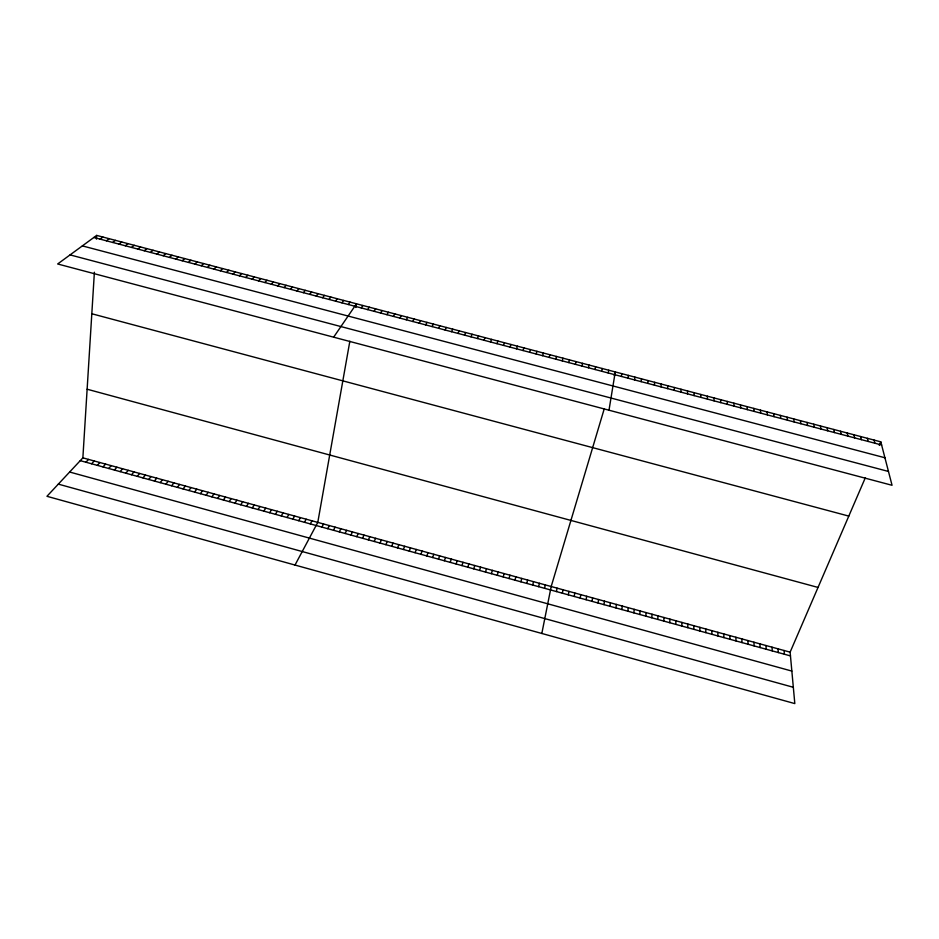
<?xml version="1.0" encoding="UTF-8"?>
<svg xmlns="http://www.w3.org/2000/svg" width="939" height="939" viewBox="0 0 939 939"><rect width="100%" height="100%" fill="white"/><g stroke="black" fill="none" stroke-linecap="round" stroke-linejoin="round"><path stroke-width="1.41" d="M705.835 632.64L705.846 629.001M707.396 399.098L707.407 396.199M699.813 630.985L699.86 627.358M700.752 397.35L700.799 394.462M693.792 629.33L693.874 625.714M694.121 395.601L694.191 392.725M687.782 627.675L687.888 624.071M681.784 626.02L681.902 622.428M687.477 393.852L687.594 390.976M675.775 624.376L675.927 620.785M680.857 392.103L680.998 389.239M669.777 622.721L669.953 619.141M663.779 621.078L663.979 617.498M674.225 390.366L674.402 387.514M865.265 477.904L790.122 652.159L794.817 703.593L46.95 496.297L82.867 457.856L94.393 272.228M96.447 239.14L96.67 235.407L880.805 441.846L892.05 485.287L57.666 263.976L96.67 235.407M657.781 619.423L658.016 615.867M651.795 617.78L652.042 614.223M667.606 388.617L667.817 385.776M645.809 616.137L646.091 612.592M660.997 386.88L661.232 384.039M639.823 614.493L640.128 610.949M633.848 612.85L634.177 609.317M654.377 385.131L654.647 382.302M627.874 611.207L628.226 607.674M647.769 383.394L648.074 380.577M621.9 609.564L622.275 606.042M615.925 607.92L616.336 604.411M641.173 381.657L641.501 378.851M609.963 606.277L610.397 602.779M634.576 379.919L634.928 377.114M604 604.646L604.458 601.148M598.049 603.002L598.53 599.516M627.98 378.182L628.367 375.389M592.086 601.371L592.591 597.897M621.383 376.445L621.806 373.663M586.136 599.728L586.675 596.265M580.196 598.096L580.748 594.633M609 410.214L615.256 371.938L614.176 375.541M574.245 596.465L574.832 593.014M568.306 594.833L568.917 591.382M608.214 372.971L608.707 370.212M349.848 341.209L317.781 522.389L295.01 565.055M355.822 307.476L356.48 303.802L333.65 337.171M562.367 593.202L563.001 589.762M601.641 371.245L602.157 368.487M556.44 591.57L557.097 588.143M595.068 369.508L595.608 366.762M541.826 633.473L551.193 586.511L604.282 408.688M544.573 588.307L545.289 584.891M588.495 367.783L589.07 365.048M538.657 586.675L539.385 583.272M532.73 585.056L533.493 581.652M581.934 366.046L582.544 363.323M526.814 583.424L527.601 580.032M575.372 364.32L576.006 361.609M520.91 581.804L521.708 578.412M514.995 580.173L515.828 576.804M568.823 362.595L569.48 359.883M509.091 578.553L509.947 575.184M562.261 360.869L562.966 358.17M503.187 576.933L504.067 573.576M555.712 359.144L556.451 356.456M497.294 575.302L498.198 571.957M491.39 573.682L492.329 570.349M549.174 357.419L549.937 354.742M485.498 572.062L486.461 568.729M542.636 355.693L543.423 353.029M479.618 570.442L480.592 567.121M473.726 568.834L474.735 565.513M536.099 353.98L536.92 351.315M467.845 567.215L468.878 563.905M461.965 565.595L463.021 562.297M529.573 352.254L530.418 349.601M456.096 563.987L457.176 560.689M523.046 350.54L523.927 347.888M450.227 562.367L451.33 559.081M444.358 560.759L445.485 557.473M516.52 348.815L517.436 346.186M438.49 559.139L439.64 555.876M510.006 347.101L510.945 344.472M432.633 557.531L433.806 554.268M426.776 555.923L427.973 552.66M503.492 345.388L504.454 342.77M420.918 554.315L422.139 551.064M496.977 343.674L497.975 341.057M415.061 552.707L416.317 549.468M409.216 551.099L410.496 547.86M490.475 341.96L491.508 339.355M403.371 549.491L404.674 546.263M483.972 340.247L485.029 337.653M397.537 547.883L398.852 544.667M391.692 546.275L393.042 543.071M477.47 338.533L478.561 335.951M385.859 544.679L387.232 541.474M879.28 445.391L880.805 441.846M470.979 336.819L472.106 334.249M380.025 543.071L381.422 539.878M374.203 541.474L375.623 538.282M464.488 335.117L465.638 332.547M368.381 539.866L369.825 536.685M458.009 333.404L459.194 330.845M362.56 538.27L364.027 535.101M356.738 536.674L358.228 533.505M451.53 331.702L452.739 329.155M350.928 535.066L352.442 531.92M445.051 329.988L446.295 327.453M345.118 533.469L346.655 530.324M339.308 531.873L340.88 528.739M438.583 328.286L439.851 325.751M333.509 530.277L335.094 527.155M327.711 528.692L329.319 525.558M432.116 326.584L433.407 324.061M321.913 527.096L323.544 523.974M425.649 324.882L426.975 322.37M310.293 523.903L311.983 520.805M419.193 323.18L420.543 320.68M304.482 522.307L306.184 519.208M412.737 321.478L414.122 318.978M298.672 520.699L300.398 517.612M292.862 519.103L294.611 516.027M406.282 319.776L407.702 317.288M287.052 517.506L288.836 514.443M399.838 318.086L401.282 315.598M281.254 515.922L283.05 512.847M393.394 316.384L394.873 313.919M275.444 514.326L277.275 511.262M269.657 512.729L271.5 509.677M386.95 314.694L388.464 312.229M263.859 511.133L265.737 508.093M380.518 312.992L382.056 310.539M258.072 509.548L259.962 506.508M252.286 507.952L254.211 504.924M374.086 311.302L375.659 308.861M246.499 506.367L248.448 503.339M240.724 504.771L242.685 501.766M367.665 309.612L369.262 307.17M234.95 503.187L236.933 500.182M361.233 307.91L362.865 305.492M229.175 501.602L231.194 498.597M223.4 500.018L225.442 497.024M217.637 498.433L219.703 495.452M348.369 304.529L350.059 302.112M211.874 496.848L213.963 493.867M341.925 302.828L343.639 300.433M206.111 495.264L208.223 492.294M200.359 493.679L202.495 490.721M335.493 301.137L337.23 298.743M194.608 492.095L196.767 489.149M188.856 490.522L191.04 487.576M329.061 299.435L330.833 297.053M183.105 488.937L185.312 486.003M322.629 297.745L324.424 295.374M177.365 487.353L179.595 484.43M171.626 485.78L173.879 482.857M316.197 296.055L318.028 293.684M165.886 484.207L168.163 481.284M309.776 294.365L311.631 292.006M160.158 482.623L162.459 479.723M154.43 481.05L156.754 478.151M303.356 292.675L305.245 290.315M148.702 479.477L151.05 476.589M296.947 290.984L298.86 288.637M142.986 477.904L145.345 475.017M137.258 476.331L139.653 473.456M290.538 289.294L292.475 286.958M131.542 474.758L133.96 471.894M284.13 287.604L286.102 285.28M125.826 473.186L128.267 470.333M120.122 471.624L122.586 468.761M277.721 285.914L279.728 283.601M114.417 470.052L116.894 467.199M108.713 468.491L111.213 465.638M271.324 284.235L273.366 281.923M103.008 466.918L105.544 464.089M264.939 282.545L266.993 280.245M97.316 465.357L99.863 462.528M91.623 463.784L94.193 460.967M258.542 280.867L260.643 278.578M85.93 462.223L88.536 459.406M252.157 279.188L254.281 276.899M245.783 277.498L247.931 275.233M239.398 275.82L241.581 273.554M233.025 274.141L235.231 271.887M226.663 272.463L228.893 270.221M220.289 270.784L222.555 268.554M213.928 269.117L216.228 266.887M207.578 267.439L209.902 265.221M201.228 265.76L203.575 263.554M194.878 264.094L197.249 261.887M188.528 262.427L190.934 260.22M182.189 260.749L184.631 258.565M175.851 259.082L178.316 256.899M169.525 257.415L172.013 255.244M163.198 255.748L165.71 253.589M156.872 254.082L159.419 251.922M150.545 252.415L153.127 250.267M144.23 250.748L146.836 248.612M137.916 249.093L140.557 246.957M131.613 247.427L134.277 245.302M125.31 245.772L127.997 243.659M119.007 244.105L121.73 242.004M112.715 242.45L115.45 240.349M106.412 240.795L109.194 238.706M100.133 239.14L102.926 237.051M93.841 237.485L881.627 444.992M82.362 245.889L884.925 457.763M70.073 254.892L888.47 471.46M91.811 313.755L848.786 516.098M87.127 389.216L818.022 587.438M82.867 457.856L790.122 652.159M80.249 460.662L790.462 655.903M69.639 472.024L791.847 671.08M58.324 484.125L793.326 687.289M874.092 440.074L874.866 443.22M867.366 438.313L868.117 441.436M860.652 436.541L861.368 439.663M853.938 434.78L854.631 437.879M847.236 433.008L847.882 436.107M840.534 431.247L841.156 434.334M833.832 429.487L834.419 432.562M827.142 427.726L827.693 430.79M820.451 425.966L820.979 429.017M813.773 424.205L814.266 427.245M807.094 422.444L807.552 425.484M800.415 420.684L800.838 423.712M793.748 418.923L794.136 421.951M787.082 417.174L787.445 420.179M780.415 415.414L780.743 418.418M773.759 413.665L774.053 416.658M767.104 411.916L767.374 414.897M784.077 650.492L784.394 654.237M760.449 410.167L760.684 413.137M778.032 648.837L778.325 652.57M771.999 647.182L772.269 650.903M753.806 408.418L754.017 411.376M765.966 645.527L766.212 649.236M747.162 406.669L747.338 409.627M759.944 643.861L760.156 647.57M753.923 642.206L754.099 645.903M740.531 404.92L740.671 407.866M747.902 640.562L748.054 644.248M733.899 403.171L734.005 406.106M741.88 638.907L742.01 642.581M735.871 637.252L735.976 640.926M727.267 401.423L727.349 404.357M729.861 635.597L729.943 639.259M720.647 399.685L720.694 402.608M723.852 633.954L723.91 637.604M717.842 632.299L717.877 635.949M714.027 397.936L714.039 400.847M711.844 630.656L711.856 634.294"/></g></svg>
